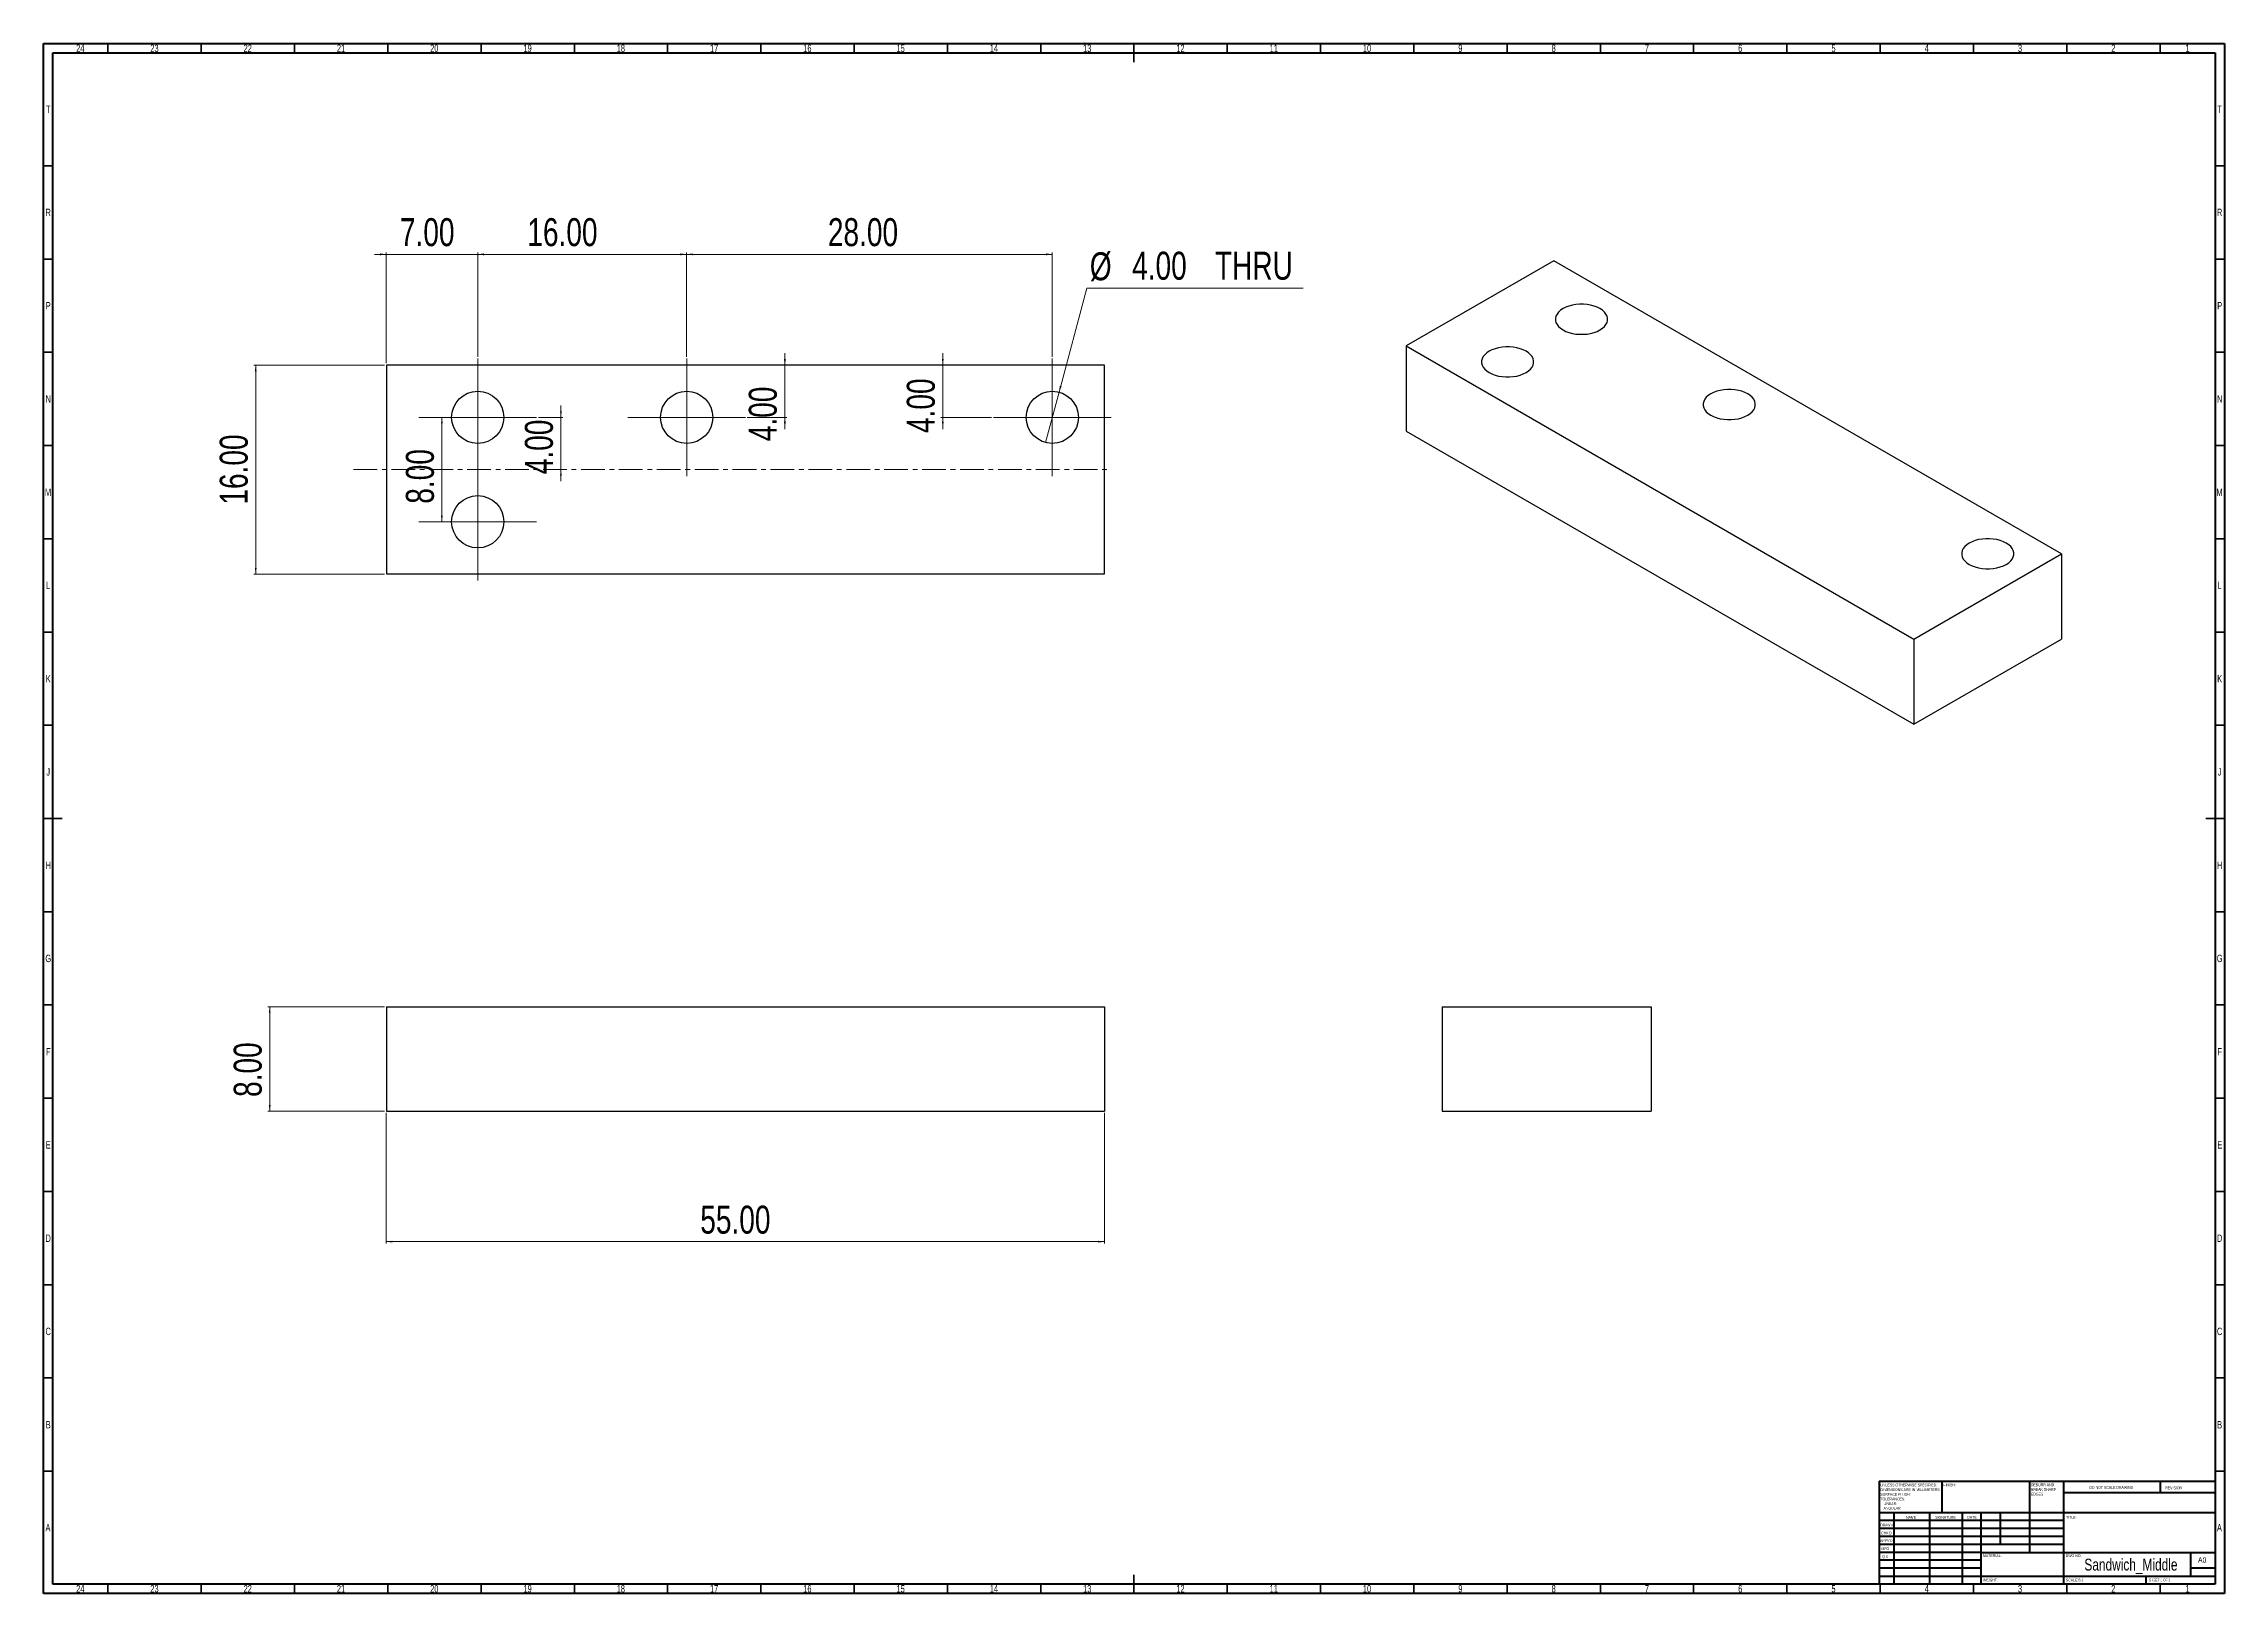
# Model space of a CAD drawing. Header units: millimetres. Extents: x 15 to 1184, y 5 to 836.
import ezdxf

# ---------------------------------------------------------------- set-up
doc = ezdxf.new("R2010")
doc.units = ezdxf.units.MM
doc.linetypes.add('CENTERX2', pattern=[20.32, 12.7, -2.54, 2.54, -2.54])
doc.styles.add('SLDTEXTSTYLE0', font='TXT', dxfattribs={"width": 0.75})
doc.styles.add('SLDTEXTSTYLE1', font='TXT', dxfattribs={"width": 0.686449})
doc.styles.add('SLDTEXTSTYLE2', font='TXT', dxfattribs={"width": 0.6875})
doc.dimstyles.new('SLDDIMSTYLE0', dxfattribs={"dimtxt": 15, "dimasz": 3.302, "dimexe": 0, "dimexo": 0.0625, "dimgap": 3.75, "dimtad": 1, "dimlfac": 0.142857, "dimrnd": 1e-09, "dimzin": 4, "dimdsep": 46, "dimtxsty": 'SLDTEXTSTYLE0', "dimsah": 1, "dimcen": 0.09, "dimadec": 0, "dimazin": 1, "dimtfac": 1, "dimtofl": 0, "dimtmove": 0, "dimatfit": 3, "dimfxl": 0, "dimfrac": 2, "dimtolj": 1, "dimtzin": 12, "dimarcsym": 0})
doc.dimstyles.new('SLDDIMSTYLE1', dxfattribs={"dimtxt": 15, "dimasz": 3.302, "dimexe": 0, "dimexo": 0.0625, "dimgap": 3.75, "dimtad": 1, "dimlfac": 0.142857, "dimrnd": 1e-09, "dimzin": 4, "dimdsep": 46, "dimtxsty": 'SLDTEXTSTYLE0', "dimsah": 1, "dimcen": 0.09, "dimadec": 0, "dimazin": 1, "dimtfac": 1, "dimtmove": 0, "dimatfit": 0, "dimfxl": 0, "dimfrac": 2, "dimtolj": 1, "dimtzin": 12, "dimarcsym": 0})
doc.dimstyles.new('SLDDIMSTYLE2', dxfattribs={"dimtxt": 15, "dimasz": 3.302, "dimexe": 0, "dimexo": 0.0625, "dimgap": 3.75, "dimtad": 0, "dimtih": 1, "dimtoh": 1, "dimlfac": 0.142857, "dimrnd": 1e-09, "dimzin": 4, "dimdsep": 46, "dimtxsty": 'SLDTEXTSTYLE0', "dimblk1": 'NONE', "dimsah": 1, "dimcen": 0, "dimadec": 0, "dimazin": 1, "dimtfac": 1, "dimtmove": 0, "dimatfit": 3, "dimldrblk": 'NONE', "dimfxl": 0, "dimfrac": 2, "dimtolj": 1, "dimtzin": 12, "dimarcsym": 0})

# ---------------------------------------------------------------- blocks, each defined once
blk = doc.blocks.new('SW_NOTE_0')
at = {"color": 0, "linetype": 'Continuous', "lineweight": 0, "char_height": 1.5, "attachment_point": 1, "style": 'SLDTEXTSTYLE0'}
for s, insert in [('UNLESS OTHERWISE SPECIFIED:', (0, 1.9)), ('TOLERANCES:', (0, -5.6)), ('DIMENSIONS ARE IN MILLIMETERS', (0, -0.6)), ('SURFACE FINISH:', (0, -3.1)), ('ANGULAR:', (1.7, -10.6)), ('LINEAR:', (1.7, -8.1))]:
    blk.add_mtext(s, dxfattribs=dict(at, insert=insert))
blk = doc.blocks.new('SW_NOTE_0_1')
at = {"color": 0, "linetype": 'Continuous', "lineweight": 0, "char_height": 1.5, "attachment_point": 1, "style": 'SLDTEXTSTYLE0'}
for s, insert in [('DEBURR AND', (0, 1.9)), ('BREAK SHARP', (0, -0.6)), ('EDGES', (0, -3.1))]:
    blk.add_mtext(s, dxfattribs=dict(at, insert=insert))
blk = doc.blocks.new('_D')
at = {"color": 7, "linetype": 'Continuous', "lineweight": 0}
for p, q in [((197.7, 319.6), (135.2, 319.6)), ((136.2, 319.6), (136.2, 263.6)), ((197.7, 263.6), (135.2, 263.6))]:
    blk.add_line(p, q, dxfattribs=at)
at = {"color": 7, "linetype": 'Continuous', "lineweight": 18}
for points in [[(136.2, 319.6), (135.7, 316.3), (136.7, 316.3)], [(136.2, 263.6), (136.7, 266.9), (135.7, 266.9)]]:
    blk.add_solid(points, dxfattribs=at)
at = {"color": 7, "linetype": 'Continuous', "lineweight": 18, "insert": (116.9, 271.2), "char_height": 15, "attachment_point": 1, "rotation": 90, "style": 'SLDTEXTSTYLE0'}
blk.add_mtext('8.00', dxfattribs=at)
blk = doc.blocks.new('_D_1')
at = {"color": 7, "linetype": 'Continuous', "lineweight": 0}
for p, q in [((198.7, 262.6), (198.7, 192.6)), ((583.7, 262.6), (583.7, 192.6)), ((198.7, 193.6), (583.7, 193.6))]:
    blk.add_line(p, q, dxfattribs=at)
at = {"color": 7, "linetype": 'Continuous', "lineweight": 18}
for points in [[(198.7, 193.6), (202, 193.1), (202, 194.1)], [(583.7, 193.6), (580.4, 194.1), (580.4, 193.1)]]:
    blk.add_solid(points, dxfattribs=at)
at = {"color": 7, "linetype": 'Continuous', "lineweight": 18, "insert": (367, 212.9), "char_height": 15, "attachment_point": 1, "style": 'SLDTEXTSTYLE0'}
blk.add_mtext('55.00', dxfattribs=at)
blk = doc.blocks.new('_D_2')
at = {"color": 7, "linetype": 'Continuous', "lineweight": 0}
for p, q in [((197.7, 663.6), (127.7, 663.6)), ((128.7, 663.6), (128.7, 551.6)), ((197.7, 551.6), (127.7, 551.6))]:
    blk.add_line(p, q, dxfattribs=at)
at = {"color": 7, "linetype": 'Continuous', "lineweight": 18}
for points in [[(128.7, 663.6), (128.2, 660.3), (129.2, 660.3)], [(128.7, 551.6), (129.2, 554.9), (128.2, 554.9)]]:
    blk.add_solid(points, dxfattribs=at)
at = {"color": 7, "linetype": 'Continuous', "lineweight": 18, "insert": (109.4, 588.8), "char_height": 15, "attachment_point": 1, "rotation": 90, "style": 'SLDTEXTSTYLE0'}
blk.add_mtext('16.00', dxfattribs=at)
blk = doc.blocks.new('_D_3')
at = {"color": 7, "linetype": 'Continuous', "lineweight": 0}
blk.add_line((228.5, 635.6), (228.5, 579.6), dxfattribs=at)
at = {"color": 7, "linetype": 'Continuous', "lineweight": 18}
for points in [[(228.5, 635.6), (228, 632.3), (229, 632.3)], [(228.5, 579.6), (229, 582.9), (228, 582.9)]]:
    blk.add_solid(points, dxfattribs=at)
at = {"color": 7, "linetype": 'Continuous', "lineweight": 18, "insert": (209.2, 589.3), "char_height": 15, "attachment_point": 1, "rotation": 90, "style": 'SLDTEXTSTYLE0'}
blk.add_mtext('8.00', dxfattribs=at)
blk = doc.blocks.new('_D_4')
at = {"color": 7, "linetype": 'Continuous', "lineweight": 0}
for p, q in [((280.2, 635.6), (293.3, 635.6)), ((292.3, 635.6), (292.3, 642)), ((292.3, 635.6), (292.3, 607.6)), ((292.3, 607.6), (292.3, 601.3))]:
    blk.add_line(p, q, dxfattribs=at)
at = {"color": 7, "linetype": 'Continuous', "lineweight": 18}
for points in [[(292.3, 635.6), (292.8, 638.9), (291.8, 638.9)], [(292.3, 607.6), (291.8, 604.3), (292.8, 604.3)]]:
    blk.add_solid(points, dxfattribs=at)
at = {"color": 7, "linetype": 'Continuous', "lineweight": 18, "insert": (273, 605.1), "char_height": 15, "attachment_point": 1, "rotation": 90, "style": 'SLDTEXTSTYLE0'}
blk.add_mtext('4.00', dxfattribs=at)
blk = doc.blocks.new('_D_5')
at = {"color": 7, "linetype": 'Continuous', "lineweight": 0}
for p, q in [((198.7, 723), (192.4, 723)), ((198.7, 664.6), (198.7, 724)), ((247.7, 723), (198.7, 723)), ((247.7, 668.1), (247.7, 724)), ((247.7, 723), (254.1, 723))]:
    blk.add_line(p, q, dxfattribs=at)
at = {"color": 7, "linetype": 'Continuous', "lineweight": 18}
for points in [[(198.7, 723), (195.4, 723.5), (195.4, 722.5)], [(247.7, 723), (251, 722.5), (251, 723.5)]]:
    blk.add_solid(points, dxfattribs=at)
at = {"color": 7, "linetype": 'Continuous', "lineweight": 18, "insert": (206, 742.4), "char_height": 15, "attachment_point": 1, "style": 'SLDTEXTSTYLE0'}
blk.add_mtext('7.00', dxfattribs=at)
blk = doc.blocks.new('_D_6')
at = {"color": 7, "linetype": 'Continuous', "lineweight": 0}
for p, q in [((247.7, 668.1), (247.7, 724)), ((247.7, 723), (359.7, 723)), ((359.7, 668.1), (359.7, 724))]:
    blk.add_line(p, q, dxfattribs=at)
at = {"color": 7, "linetype": 'Continuous', "lineweight": 18}
for points in [[(247.7, 723), (251, 722.5), (251, 723.5)], [(359.7, 723), (356.4, 723.5), (356.4, 722.5)]]:
    blk.add_solid(points, dxfattribs=at)
at = {"color": 7, "linetype": 'Continuous', "lineweight": 18, "insert": (274.3, 742.4), "char_height": 15, "attachment_point": 1, "style": 'SLDTEXTSTYLE0'}
blk.add_mtext('16.00', dxfattribs=at)
blk = doc.blocks.new('_D_7')
at = {"color": 7, "linetype": 'Continuous', "lineweight": 0}
for p, q in [((359.7, 668.1), (359.7, 724)), ((359.7, 723), (555.7, 723)), ((555.7, 668.1), (555.7, 724))]:
    blk.add_line(p, q, dxfattribs=at)
at = {"color": 7, "linetype": 'Continuous', "lineweight": 18}
for points in [[(359.7, 723), (363, 722.5), (363, 723.5)], [(555.7, 723), (552.4, 723.5), (552.4, 722.5)]]:
    blk.add_solid(points, dxfattribs=at)
at = {"color": 7, "linetype": 'Continuous', "lineweight": 18, "insert": (435.4, 742.4), "char_height": 15, "attachment_point": 1, "style": 'SLDTEXTSTYLE0'}
blk.add_mtext('28.00', dxfattribs=at)
blk = doc.blocks.new('_D_8')
at = {"color": 7, "linetype": 'Continuous', "lineweight": 0}
for p, q in [((559.3, 649.1), (574.3, 704.8)), ((574.3, 704.8), (690.2, 704.8)), ((552.1, 622.1), (559.3, 649.1))]:
    blk.add_line(p, q, dxfattribs=at)
at = {"color": 7, "linetype": 'Continuous', "lineweight": 18}
blk.add_solid([(559.3, 649.1), (560.7, 652.2), (559.7, 652.4)], dxfattribs=at)
at = {"color": 7, "linetype": 'Continuous', "lineweight": 18, "char_height": 15, "attachment_point": 1, "style": 'SLDTEXTSTYLE0'}
for s, insert in [('%%c', (575.8, 724.1)), ('4.00', (598.5, 724.4)), ('THRU', (642.9, 724.4))]:
    blk.add_mtext(s, dxfattribs=dict(at, insert=insert))
blk = doc.blocks.new('_None')
blk = doc.blocks.new('_D_9')
at = {"color": 7, "linetype": 'Continuous', "lineweight": 0}
for p, q in [((412.4, 663.6), (412.4, 670)), ((412.4, 635.6), (412.4, 663.6)), ((392.2, 635.6), (413.4, 635.6)), ((412.4, 635.6), (412.4, 629.3))]:
    blk.add_line(p, q, dxfattribs=at)
at = {"color": 7, "linetype": 'Continuous', "lineweight": 18}
for points in [[(412.4, 663.6), (412.9, 666.9), (411.8, 666.9)], [(412.4, 635.6), (411.8, 632.3), (412.9, 632.3)]]:
    blk.add_solid(points, dxfattribs=at)
at = {"color": 7, "linetype": 'Continuous', "lineweight": 18, "insert": (393, 622.8), "char_height": 15, "attachment_point": 1, "rotation": 90, "style": 'SLDTEXTSTYLE0'}
blk.add_mtext('4.00', dxfattribs=at)
blk = doc.blocks.new('_D_10')
at = {"color": 7, "linetype": 'Continuous', "lineweight": 0}
for p, q in [((497, 663.6), (497, 670)), ((497, 635.6), (497, 663.6)), ((523.2, 635.6), (496, 635.6)), ((497, 635.6), (497, 629.3))]:
    blk.add_line(p, q, dxfattribs=at)
at = {"color": 7, "linetype": 'Continuous', "lineweight": 18}
for points in [[(497, 663.6), (497.5, 666.9), (496.5, 666.9)], [(497, 635.6), (496.5, 632.3), (497.5, 632.3)]]:
    blk.add_solid(points, dxfattribs=at)
at = {"color": 7, "linetype": 'Continuous', "lineweight": 18, "insert": (477.7, 627.2), "char_height": 15, "attachment_point": 1, "rotation": 90, "style": 'SLDTEXTSTYLE0'}
blk.add_mtext('4.00', dxfattribs=at)
blk = doc.blocks.new('SW_CENTERMARKSYMBOL_0')
at = {"color": 0, "linetype": 'Continuous', "lineweight": 18}
for p, q in [((0, 17.5), (0, 31.5)), ((0, 0), (0, 17.5)), ((-17.5, 0), (-31.5, 0)), ((0, 0), (-17.5, 0)), ((0, 0), (0, -17.5)), ((0, 0), (17.5, 0)), ((17.5, 0), (31.5, 0)), ((0, -17.5), (0, -31.5))]:
    blk.add_line(p, q, dxfattribs=at)
blk = doc.blocks.new('SW_CENTERMARKSYMBOL_1')
at = {"color": 0, "linetype": 'Continuous', "lineweight": 18}
for p, q in [((0, 17.5), (0, 31.5)), ((0, 0), (0, 17.5)), ((-17.5, 0), (-31.5, 0)), ((0, 0), (-17.5, 0)), ((0, 0), (0, -17.5)), ((0, 0), (17.5, 0)), ((17.5, 0), (31.5, 0)), ((0, -17.5), (0, -31.5))]:
    blk.add_line(p, q, dxfattribs=at)
blk = doc.blocks.new('SW_CENTERMARKSYMBOL_2')
at = {"color": 0, "linetype": 'Continuous', "lineweight": 18}
for p, q in [((0, 17.5), (0, 31.5)), ((0, 0), (0, 17.5)), ((-17.5, 0), (-31.5, 0)), ((0, 0), (-17.5, 0)), ((0, 0), (0, -17.5)), ((0, 0), (17.5, 0)), ((17.5, 0), (31.5, 0)), ((0, -17.5), (0, -31.5))]:
    blk.add_line(p, q, dxfattribs=at)
blk = doc.blocks.new('SW_CENTERMARKSYMBOL_3')
at = {"color": 0, "linetype": 'Continuous', "lineweight": 18}
for p, q in [((0, 17.5), (0, 31.5)), ((0, 0), (0, 17.5)), ((-17.5, 0), (-31.5, 0)), ((0, 0), (-17.5, 0)), ((0, 0), (0, -17.5)), ((0, 0), (17.5, 0)), ((17.5, 0), (31.5, 0)), ((0, -17.5), (0, -31.5))]:
    blk.add_line(p, q, dxfattribs=at)

msp = doc.modelspace()

# ---------------------------------------------------------------- linework, layer by layer
at = {"color": 7, "linetype": 'Continuous', "lineweight": 70}
for p, q in [((15, 5), (15, 836)), ((15, 836), (1184, 836)), ((20, 10), (20, 831)), ((20, 831), (1179, 831)), ((1179, 831), (1179, 10)), ((1184, 836), (1184, 5)), ((1184, 5), (15, 5)), ((1179, 10), (20, 10))]:
    msp.add_line(p, q, dxfattribs=at)
at = {"color": 7, "linetype": 'Continuous', "lineweight": 35}
for p, q in [((49.5, 831), (49.5, 836)), ((99.5, 831), (99.5, 836)), ((149.5, 831), (149.5, 836)), ((199.5, 831), (199.5, 836)), ((249.5, 831), (249.5, 836)), ((299.5, 831), (299.5, 836)), ((349.5, 831), (349.5, 836)), ((399.5, 831), (399.5, 836)), ((449.5, 831), (449.5, 836)), ((499.5, 831), (499.5, 836)), ((549.5, 831), (549.5, 836)), ((599.5, 836), (599.5, 826)), ((599.5, 831), (599.5, 836)), ((649.5, 831), (649.5, 836)), ((699.5, 831), (699.5, 836)), ((749.5, 831), (749.5, 836)), ((799.5, 831), (799.5, 836)), ((849.5, 831), (849.5, 836)), ((899.5, 831), (899.5, 836)), ((949.5, 831), (949.5, 836)), ((999.5, 831), (999.5, 836)), ((1049.5, 831), (1049.5, 836)), ((1099.5, 831), (1099.5, 836)), ((1149.5, 831), (1149.5, 836)), ((20, 770.5), (15, 770.5)), ((1179, 770.5), (1184, 770.5)), ((20, 720.5), (15, 720.5)), ((1179, 720.5), (1184, 720.5)), ((20, 670.5), (15, 670.5)), ((1179, 670.5), (1184, 670.5)), ((20, 620.5), (15, 620.5)), ((1179, 620.5), (1184, 620.5)), ((20, 570.5), (15, 570.5)), ((1179, 570.5), (1184, 570.5)), ((20, 520.5), (15, 520.5)), ((1179, 520.5), (1184, 520.5)), ((20, 470.5), (15, 470.5)), ((1179, 470.5), (1184, 470.5)), ((15, 420.5), (25, 420.5)), ((20, 420.5), (15, 420.5)), ((1184, 420.5), (1174, 420.5)), ((1179, 420.5), (1184, 420.5)), ((20, 370.5), (15, 370.5)), ((1179, 370.5), (1184, 370.5)), ((20, 320.5), (15, 320.5)), ((1179, 320.5), (1184, 320.5)), ((20, 270.5), (15, 270.5)), ((1179, 270.5), (1184, 270.5)), ((20, 220.5), (15, 220.5)), ((1179, 220.5), (1184, 220.5)), ((20, 170.5), (15, 170.5)), ((1179, 170.5), (1184, 170.5)), ((20, 120.5), (15, 120.5)), ((1179, 120.5), (1184, 120.5)), ((20, 70.5), (15, 70.5)), ((1179, 70.5), (1184, 70.5)), ((599.5, 5), (599.5, 15)), ((49.5, 10), (49.5, 5)), ((99.5, 10), (99.5, 5)), ((149.5, 10), (149.5, 5)), ((199.5, 10), (199.5, 5)), ((249.5, 10), (249.5, 5)), ((299.5, 10), (299.5, 5)), ((349.5, 10), (349.5, 5)), ((399.5, 10), (399.5, 5)), ((449.5, 10), (449.5, 5)), ((499.5, 10), (499.5, 5)), ((549.5, 10), (549.5, 5)), ((599.5, 10), (599.5, 5)), ((649.5, 10), (649.5, 5)), ((699.5, 10), (699.5, 5)), ((749.5, 10), (749.5, 5)), ((799.5, 10), (799.5, 5)), ((849.5, 10), (849.5, 5)), ((899.5, 10), (899.5, 5)), ((949.5, 10), (949.5, 5)), ((999.5, 10), (999.5, 5)), ((1049.5, 10), (1049.5, 5)), ((1099.5, 10), (1099.5, 5)), ((1149.5, 10), (1149.5, 5))]:
    msp.add_line(p, q, dxfattribs=at)
at = {"color": 7, "linetype": 'Continuous', "lineweight": 25}
for p, q in [((824.524, 719.608), (745.328, 673.889)), ((1096.76, 562.449), (824.524, 719.608)), ((745.328, 673.889), (1017.564, 516.73)), ((745.328, 673.889), (745.328, 628.163)), ((583.715, 663.605), (198.715, 663.605)), ((198.715, 663.605), (198.715, 551.605)), ((583.715, 551.605), (583.715, 663.605)), ((745.328, 628.163), (1017.564, 471.004)), ((1017.564, 516.73), (1096.76, 562.449)), ((1096.76, 562.449), (1096.76, 516.723)), ((198.715, 551.605), (583.715, 551.605)), ((1017.564, 516.73), (1017.564, 471.004)), ((1017.564, 471.004), (1096.76, 516.723)), ((198.715, 319.6), (198.715, 263.6)), ((198.715, 319.6), (583.715, 319.6)), ((583.715, 319.6), (583.715, 263.6)), ((764.755, 319.6), (764.755, 263.6)), ((764.755, 319.6), (876.755, 319.6)), ((876.755, 319.6), (876.755, 263.6)), ((198.715, 263.6), (583.715, 263.6)), ((764.755, 263.6), (876.755, 263.6))]:
    msp.add_line(p, q, dxfattribs=at)
at = {"color": 7, "linetype": 'CENTERX2', "lineweight": 18}
msp.add_line((181.159, 607.605), (585.715, 607.605), dxfattribs=at)
at = {"color": 7, "linetype": 'Continuous', "lineweight": 50}
for p, q in [((999, 65.25), (1179, 65.25)), ((999, 65.25), (999, 10)), ((1032.8, 48.25), (1032.8, 65.25)), ((1079.6, 65.25), (1079.6, 27)), ((1097.8, 65.25), (1097.8, 10)), ((1179, 58.875), (1097.8, 58.875)), ((1149.8, 58.875), (1149.8, 65.25)), ((1179, 48.25), (999, 48.25)), ((1006.8, 48.25), (1006.8, 10)), ((1025.991, 48.25), (1025.991, 10)), ((1043.399, 48.25), (1043.399, 10)), ((1053.6, 10), (1053.6, 48.25)), ((1064, 31.25), (1064, 48.25)), ((1097.8, 44), (999, 44)), ((1097.8, 39.75), (999, 39.75)), ((1097.8, 35.5), (999, 35.5)), ((1097.8, 31.25), (999, 31.25)), ((1053.6, 27), (999, 27)), ((1053.6, 27), (1179, 27)), ((1166, 14.25), (1166, 27)), ((1053.6, 22.75), (999, 22.75)), ((1053.6, 18.5), (999, 18.5)), ((999, 14.25), (1179, 14.25)), ((1142, 10), (1142, 14.25)), ((1179, 18.5), (1166, 18.5))]:
    msp.add_line(p, q, dxfattribs=at)
at = {"color": 7, "linetype": 'Continuous', "lineweight": 25, "flags": 128}
for points in [[(829.474, 682.461), (830.983, 681.706), (832.664, 681.083), (834.481, 680.604), (836.397, 680.279), (838.374, 680.115), (840.372, 680.115), (842.349, 680.279), (844.266, 680.604), (846.083, 681.083), (847.763, 681.706), (849.273, 682.461), (850.581, 683.333), (851.661, 684.303), (852.49, 685.352), (853.053, 686.458), (853.337, 687.599), (853.337, 688.753), (853.053, 689.894), (852.49, 691), (851.661, 692.049), (850.581, 693.019), (849.273, 693.891), (847.763, 694.646), (846.083, 695.269), (844.266, 695.748), (842.349, 696.073), (840.372, 696.237), (838.374, 696.237), (836.397, 696.073), (834.481, 695.748), (832.664, 695.269), (830.983, 694.646), (829.474, 693.891), (828.166, 693.019), (827.086, 692.049), (826.256, 691), (825.693, 689.894), (825.409, 688.753), (825.409, 687.599), (825.693, 686.458), (826.256, 685.352), (827.086, 684.303), (828.166, 683.333), (829.474, 682.461)], [(789.876, 659.602), (791.385, 658.847), (793.066, 658.223), (794.883, 657.744), (796.799, 657.419), (798.776, 657.255), (800.774, 657.255), (802.751, 657.419), (804.668, 657.744), (806.485, 658.223), (808.165, 658.847), (809.675, 659.602), (810.983, 660.473), (812.063, 661.443), (812.892, 662.492), (813.455, 663.599), (813.739, 664.74), (813.739, 665.893), (813.455, 667.034), (812.892, 668.141), (812.063, 669.19), (810.983, 670.16), (809.675, 671.031), (808.165, 671.787), (806.485, 672.41), (804.668, 672.889), (802.751, 673.214), (800.774, 673.378), (798.776, 673.378), (796.799, 673.214), (794.883, 672.889), (793.066, 672.41), (791.385, 671.787), (789.876, 671.031), (788.568, 670.16), (787.488, 669.19), (786.658, 668.141), (786.095, 667.034), (785.811, 665.893), (785.811, 664.74), (786.095, 663.599), (786.658, 662.492), (787.488, 661.443), (788.568, 660.473), (789.876, 659.602)], [(908.67, 636.742), (910.179, 635.987), (911.86, 635.364), (913.677, 634.885), (915.593, 634.56), (917.57, 634.396), (919.568, 634.396), (921.545, 634.56), (923.462, 634.885), (925.279, 635.364), (926.959, 635.987), (928.469, 636.742), (929.777, 637.614), (930.857, 638.584), (931.686, 639.633), (932.249, 640.739), (932.533, 641.881), (932.533, 643.034), (932.249, 644.175), (931.686, 645.281), (930.857, 646.33), (929.777, 647.3), (928.469, 648.172), (926.959, 648.927), (925.279, 649.551), (923.462, 650.03), (921.545, 650.354), (919.568, 650.519), (917.57, 650.519), (915.593, 650.354), (913.677, 650.03), (911.86, 649.551), (910.179, 648.927), (908.67, 648.172), (907.361, 647.3), (906.282, 646.33), (905.452, 645.281), (904.889, 644.175), (904.605, 643.034), (904.605, 641.881), (904.889, 640.739), (905.452, 639.633), (906.282, 638.584), (907.361, 637.614), (908.67, 636.742)], [(1047.262, 556.734), (1048.772, 555.979), (1050.452, 555.356), (1052.269, 554.877), (1054.186, 554.552), (1056.163, 554.388), (1058.161, 554.388), (1060.138, 554.552), (1062.054, 554.877), (1063.871, 555.356), (1065.552, 555.979), (1067.061, 556.734), (1068.37, 557.606), (1069.449, 558.576), (1070.279, 559.625), (1070.842, 560.731), (1071.126, 561.873), (1071.126, 563.026), (1070.842, 564.167), (1070.279, 565.273), (1069.449, 566.322), (1068.37, 567.292), (1067.061, 568.164), (1065.552, 568.919), (1063.871, 569.543), (1062.054, 570.022), (1060.138, 570.346), (1058.161, 570.511), (1056.163, 570.511), (1054.186, 570.346), (1052.269, 570.022), (1050.452, 569.543), (1048.772, 568.919), (1047.262, 568.164), (1045.954, 567.292), (1044.874, 566.322), (1044.045, 565.273), (1043.482, 564.167), (1043.198, 563.026), (1043.198, 561.873), (1043.482, 560.731), (1044.045, 559.625), (1044.874, 558.576), (1045.954, 557.606), (1047.262, 556.734)]]:
    msp.add_lwpolyline(points, dxfattribs=at)
at = {"color": 7, "linetype": 'Continuous', "lineweight": 25}
for centre in [(247.715, 635.605), (359.715, 635.605), (555.715, 635.605), (247.715, 579.605)]:
    msp.add_circle(centre, 14, dxfattribs=at)

# ---------------------------------------------------------------- block references
at = {"color": 7, "linetype": 'Continuous', "lineweight": 0}
for name, p in [('SW_CENTERMARKSYMBOL_2', (247.715, 635.605)), ('SW_CENTERMARKSYMBOL_0', (359.715, 635.605)), ('SW_CENTERMARKSYMBOL_1', (555.715, 635.605)), ('SW_CENTERMARKSYMBOL_3', (247.715, 579.605)), ('SW_NOTE_0', (999.594, 61.987)), ('SW_NOTE_0_1', (1080.309, 62.069))]:
    msp.add_blockref(name, p, dxfattribs=at)

# ---------------------------------------------------------------- texts
for s, insert, char_height, attachment_point, style in [('24', (34.67, 835.474), 3.9687, 2, 'SLDTEXTSTYLE0'), ('23', (74.42, 835.474), 3.9687, 2, 'SLDTEXTSTYLE0'), ('22', (124.42, 835.474), 3.9687, 2, 'SLDTEXTSTYLE0'), ('21', (174.42, 835.474), 3.9687, 2, 'SLDTEXTSTYLE0'), ('20', (224.42, 835.474), 3.9687, 2, 'SLDTEXTSTYLE0'), ('19', (274.42, 835.474), 3.9687, 2, 'SLDTEXTSTYLE0'), ('18', (324.42, 835.474), 3.9687, 2, 'SLDTEXTSTYLE0'), ('17', (374.42, 835.474), 3.9687, 2, 'SLDTEXTSTYLE0'), ('16', (424.42, 835.474), 3.9687, 2, 'SLDTEXTSTYLE0'), ('15', (474.42, 835.474), 3.9687, 2, 'SLDTEXTSTYLE0'), ('14', (524.42, 835.474), 3.9687, 2, 'SLDTEXTSTYLE0'), ('13', (574.42, 835.474), 3.9687, 2, 'SLDTEXTSTYLE0'), ('12', (624.42, 835.474), 3.9687, 2, 'SLDTEXTSTYLE0'), ('11', (674.42, 835.474), 3.9687, 2, 'SLDTEXTSTYLE0'), ('10', (724.42, 835.474), 3.9687, 2, 'SLDTEXTSTYLE0'), ('9', (774.46, 835.474), 3.969, 2, 'SLDTEXTSTYLE0'), ('8', (824.46, 835.474), 3.969, 2, 'SLDTEXTSTYLE0'), ('7', (874.46, 835.474), 3.969, 2, 'SLDTEXTSTYLE0'), ('6', (924.46, 835.474), 3.969, 2, 'SLDTEXTSTYLE0'), ('5', (974.46, 835.474), 3.969, 2, 'SLDTEXTSTYLE0'), ('4', (1024.46, 835.474), 3.969, 2, 'SLDTEXTSTYLE0'), ('3', (1074.46, 835.474), 3.969, 2, 'SLDTEXTSTYLE0'), ('2', (1124.46, 835.474), 3.969, 2, 'SLDTEXTSTYLE0'), ('1', (1164.21, 835.474), 3.969, 2, 'SLDTEXTSTYLE0'), ('T', (17.488, 802.724), 3.969, 2, 'SLDTEXTSTYLE0'), ('T', (1181.488, 802.724), 3.969, 2, 'SLDTEXTSTYLE0'), ('R', (17.444, 747.474), 3.969, 2, 'SLDTEXTSTYLE0'), ('R', (1181.444, 747.474), 3.969, 2, 'SLDTEXTSTYLE0'), ('P', (17.485, 697.418), 3.969, 2, 'SLDTEXTSTYLE0'), ('P', (1181.485, 697.418), 3.969, 2, 'SLDTEXTSTYLE0'), ('N', (17.464, 647.474), 3.969, 2, 'SLDTEXTSTYLE0'), ('N', (1181.464, 647.474), 3.969, 2, 'SLDTEXTSTYLE0'), ('M', (17.362, 597.418), 3.969, 2, 'SLDTEXTSTYLE0'), ('M', (1181.362, 597.418), 3.969, 2, 'SLDTEXTSTYLE0'), ('L', (17.455, 547.474), 3.969, 2, 'SLDTEXTSTYLE0'), ('L', (1181.455, 547.474), 3.969, 2, 'SLDTEXTSTYLE0'), ('K', (17.489, 497.418), 3.969, 2, 'SLDTEXTSTYLE0'), ('K', (1181.489, 497.418), 3.969, 2, 'SLDTEXTSTYLE0'), ('J', (17.465, 447.474), 3.969, 2, 'SLDTEXTSTYLE0'), ('J', (1181.465, 447.474), 3.969, 2, 'SLDTEXTSTYLE0'), ('H', (17.49, 397.418), 3.969, 2, 'SLDTEXTSTYLE0'), ('H', (1181.49, 397.418), 3.969, 2, 'SLDTEXTSTYLE0'), ('G', (17.487, 347.474), 3.969, 2, 'SLDTEXTSTYLE0'), ('G', (1181.487, 347.474), 3.969, 2, 'SLDTEXTSTYLE0'), ('F', (17.458, 297.418), 3.969, 2, 'SLDTEXTSTYLE0'), ('F', (1181.458, 297.418), 3.969, 2, 'SLDTEXTSTYLE0'), ('E', (17.508, 247.474), 3.969, 2, 'SLDTEXTSTYLE0'), ('E', (1181.508, 247.474), 3.969, 2, 'SLDTEXTSTYLE0'), ('D', (17.453, 197.418), 3.969, 2, 'SLDTEXTSTYLE0'), ('D', (1181.453, 197.418), 3.969, 2, 'SLDTEXTSTYLE0'), ('C', (17.459, 147.474), 3.969, 2, 'SLDTEXTSTYLE0'), ('C', (1181.459, 147.474), 3.969, 2, 'SLDTEXTSTYLE0'), ('B', (17.471, 97.418), 3.969, 2, 'SLDTEXTSTYLE0'), ('B', (1181.471, 97.418), 3.969, 2, 'SLDTEXTSTYLE0'), ('FINISH:', (1033.371, 63.919), 1.5, 1, 'SLDTEXTSTYLE0'), ('DO NOT SCALE DRAWING', (1111.615, 62.533), 1.5, 1, 'SLDTEXTSTYLE0'), ('REVISION', (1152.328, 62.335), 1.5, 1, 'SLDTEXTSTYLE0'), ('A', (17.34, 42.224), 3.969, 2, 'SLDTEXTSTYLE0'), ('DRAWN', (999.643, 42.385), 1.5, 1, 'SLDTEXTSTYLE1'), ("CHK'D", (999.939, 38.162), 1.5, 1, 'SLDTEXTSTYLE0'), ('NAME', (1013.322, 46.501), 1.5, 1, 'SLDTEXTSTYLE0'), ('SIGNATURE', (1029.034, 46.562), 1.5, 1, 'SLDTEXTSTYLE0'), ('DATE', (1046.215, 46.576), 1.5, 1, 'SLDTEXTSTYLE0'), ('TITLE:', (1099.09, 46.576), 1.5, 1, 'SLDTEXTSTYLE0'), ('A', (1181.34, 42.224), 3.969, 2, 'SLDTEXTSTYLE0'), ("APPV'D", (999.402, 34.066), 1.5, 1, 'SLDTEXTSTYLE0'), ('MFG', (1000.124, 29.716), 1.5, 1, 'SLDTEXTSTYLE0'), ('Q.A', (1000.509, 25.505), 1.5, 1, 'SLDTEXTSTYLE0'), ('MATERIAL:', (1054.646, 25.986), 1.5, 1, 'SLDTEXTSTYLE0'), ('DWG NO.', (1098.953, 25.986), 1.5, 1, 'SLDTEXTSTYLE0'), ('Sandwich_Middle', (1133.919, 23.607), 6.35, 2, 'SLDTEXTSTYLE0'), ('A0', (1169.871, 24.406), 2.9104, 1, 'SLDTEXTSTYLE0'), ('WEIGHT:', (1054.618, 12.949), 1.4986, 1, 'SLDTEXTSTYLE0'), ('SCALE:5:1', (1099.074, 12.9), 1.5, 1, 'SLDTEXTSTYLE0'), ('SHEET 1 OF 1', (1143.478, 12.9), 1.5, 1, 'SLDTEXTSTYLE2'), ('24', (34.67, 9.474), 3.9687, 2, 'SLDTEXTSTYLE0'), ('23', (74.42, 9.474), 3.9687, 2, 'SLDTEXTSTYLE0'), ('22', (124.42, 9.474), 3.9687, 2, 'SLDTEXTSTYLE0'), ('21', (174.42, 9.474), 3.9687, 2, 'SLDTEXTSTYLE0'), ('20', (224.42, 9.474), 3.9687, 2, 'SLDTEXTSTYLE0'), ('19', (274.42, 9.474), 3.9687, 2, 'SLDTEXTSTYLE0'), ('18', (324.42, 9.474), 3.9687, 2, 'SLDTEXTSTYLE0'), ('17', (374.42, 9.474), 3.9687, 2, 'SLDTEXTSTYLE0'), ('16', (424.42, 9.474), 3.9687, 2, 'SLDTEXTSTYLE0'), ('15', (474.42, 9.474), 3.9687, 2, 'SLDTEXTSTYLE0'), ('14', (524.42, 9.474), 3.9687, 2, 'SLDTEXTSTYLE0'), ('13', (574.42, 9.474), 3.9687, 2, 'SLDTEXTSTYLE0'), ('12', (624.42, 9.474), 3.9687, 2, 'SLDTEXTSTYLE0'), ('11', (674.42, 9.474), 3.9687, 2, 'SLDTEXTSTYLE0'), ('10', (724.42, 9.474), 3.9687, 2, 'SLDTEXTSTYLE0'), ('9', (774.46, 9.474), 3.969, 2, 'SLDTEXTSTYLE0'), ('8', (824.46, 9.474), 3.969, 2, 'SLDTEXTSTYLE0'), ('7', (874.46, 9.474), 3.969, 2, 'SLDTEXTSTYLE0'), ('6', (924.46, 9.474), 3.969, 2, 'SLDTEXTSTYLE0'), ('5', (974.46, 9.474), 3.969, 2, 'SLDTEXTSTYLE0'), ('4', (1024.46, 9.474), 3.969, 2, 'SLDTEXTSTYLE0'), ('3', (1074.46, 9.474), 3.969, 2, 'SLDTEXTSTYLE0'), ('2', (1124.46, 9.474), 3.969, 2, 'SLDTEXTSTYLE0'), ('1', (1164.21, 9.474), 3.969, 2, 'SLDTEXTSTYLE0')]:
    msp.add_mtext(s, dxfattribs=dict(at, insert=insert, char_height=char_height, attachment_point=attachment_point, style=style))

# ---------------------------------------------------------------- dimensions: what is measured, and where the dimension line sits
at = {"color": 7, "linetype": 'Continuous', "lineweight": 18}
for base, p1, p2, dimstyle, picture, middle in [((198.715, 723.04), (247.715, 667.105), (198.715, 663.605), 'SLDDIMSTYLE1', '_D_5', (225.376, 723.04)), ((359.715, 723.04), (247.715, 667.105), (359.715, 667.105), 'SLDDIMSTYLE0', '_D_6', (299.282, 723.04)), ((555.715, 723.04), (359.715, 667.105), (555.715, 667.105), 'SLDDIMSTYLE0', '_D_7', (460.359, 723.04)), ((583.715, 193.6), (198.715, 263.6), (583.715, 263.6), 'SLDDIMSTYLE0', '_D_1', (391.918, 193.6))]:
    dim = msp.add_linear_dim(base=base, p1=p1, p2=p2, dimstyle=dimstyle, dxfattribs=at)
    dim.commit()
    dim.dimension.update_dxf_attribs({"geometry": picture, "text_midpoint": middle, "dimtype": 160})
dim = msp.add_diameter_dim_2p(p1=(552.091, 622.082), p2=(559.338, 649.128), text='<> THRU', dimstyle='SLDDIMSTYLE2', dxfattribs=at)
dim.commit()
dim.dimension.update_dxf_attribs({"geometry": '_D_8', "text_midpoint": (633.041, 716.829), "dimtype": 163})
for base, p1, p2, dimstyle, picture, middle in [((412.352, 663.605), (391.215, 635.605), (583.715, 663.605), 'SLDDIMSTYLE1', '_D_9', (412.352, 642.186)), ((496.996, 663.605), (524.215, 635.605), (583.715, 663.605), 'SLDDIMSTYLE1', '_D_10', (496.996, 646.608)), ((128.715, 551.605), (198.715, 663.605), (198.715, 551.605), 'SLDDIMSTYLE0', '_D_2', (128.715, 613.76)), ((292.334, 607.605), (279.215, 635.605), (181.159, 607.605), 'SLDDIMSTYLE1', '_D_4', (292.334, 624.499)), ((228.535, 579.605), (216.215, 635.605), (216.215, 579.605), 'SLDDIMSTYLE0', '_D_3', (228.535, 608.707)), ((136.229, 263.6), (198.715, 319.6), (198.715, 263.6), 'SLDDIMSTYLE0', '_D', (136.229, 290.555))]:
    dim = msp.add_linear_dim(base=base, p1=p1, p2=p2, angle=90, dimstyle=dimstyle, dxfattribs=at)
    dim.commit()
    dim.dimension.update_dxf_attribs({"geometry": picture, "text_midpoint": middle, "dimtype": 160})

doc.saveas('drawing.dxf')
